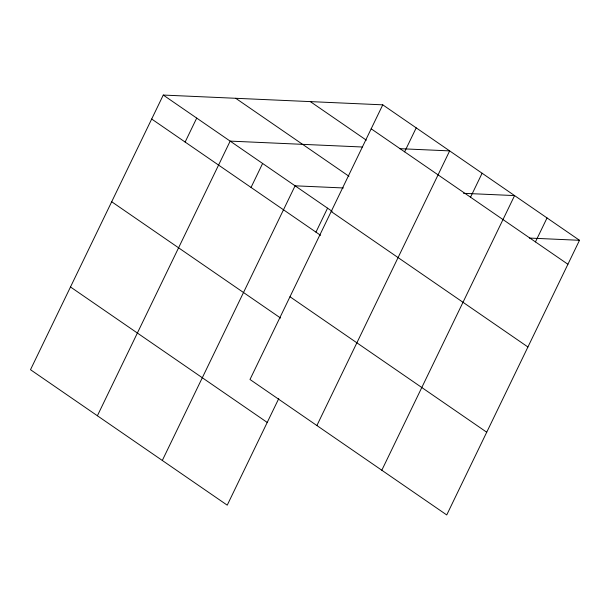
<?xml version="1.0" encoding="UTF-8"?>
<svg xmlns="http://www.w3.org/2000/svg" width="610" height="610" viewBox="0 0 610 610"><rect width="100%" height="100%" fill="white"/><g stroke="black" fill="none" stroke-linecap="round" stroke-linejoin="round"><path stroke-width="0.91" d="M382.767 104.836L249.993 379.481L446.733 514.939L579.5 240.294L382.767 104.836L163.267 95.061L30.5 369.706L227.233 505.164L278.762 398.574M185.127 142.054L196.717 118.088M97.386 415.761L230.161 141.116L362.294 147.002M251.038 187.438L262.62 163.465M162.313 460.466L295.08 185.814L343.369 187.964M315.957 232.135L327.547 208.17M404.621 151.829L416.211 127.864M316.887 425.536L449.654 150.891L399.512 148.657M470.531 197.213L482.113 173.24M381.807 470.241L514.581 195.589L463.501 193.317M535.45 241.911L547.04 217.945M529.35 238.06L579.5 240.294M371.177 128.801L567.91 264.26M310.33 101.611L366.335 140.17M235.704 98.286L348.966 176.267M163.267 95.061L332.183 211.357M331.184 211.525L527.924 346.983M151.684 119.026L320.593 235.33M289.986 296.757L486.719 432.216M111.691 201.75L280.6 318.054M70.493 286.982L267.226 422.44"/></g></svg>
